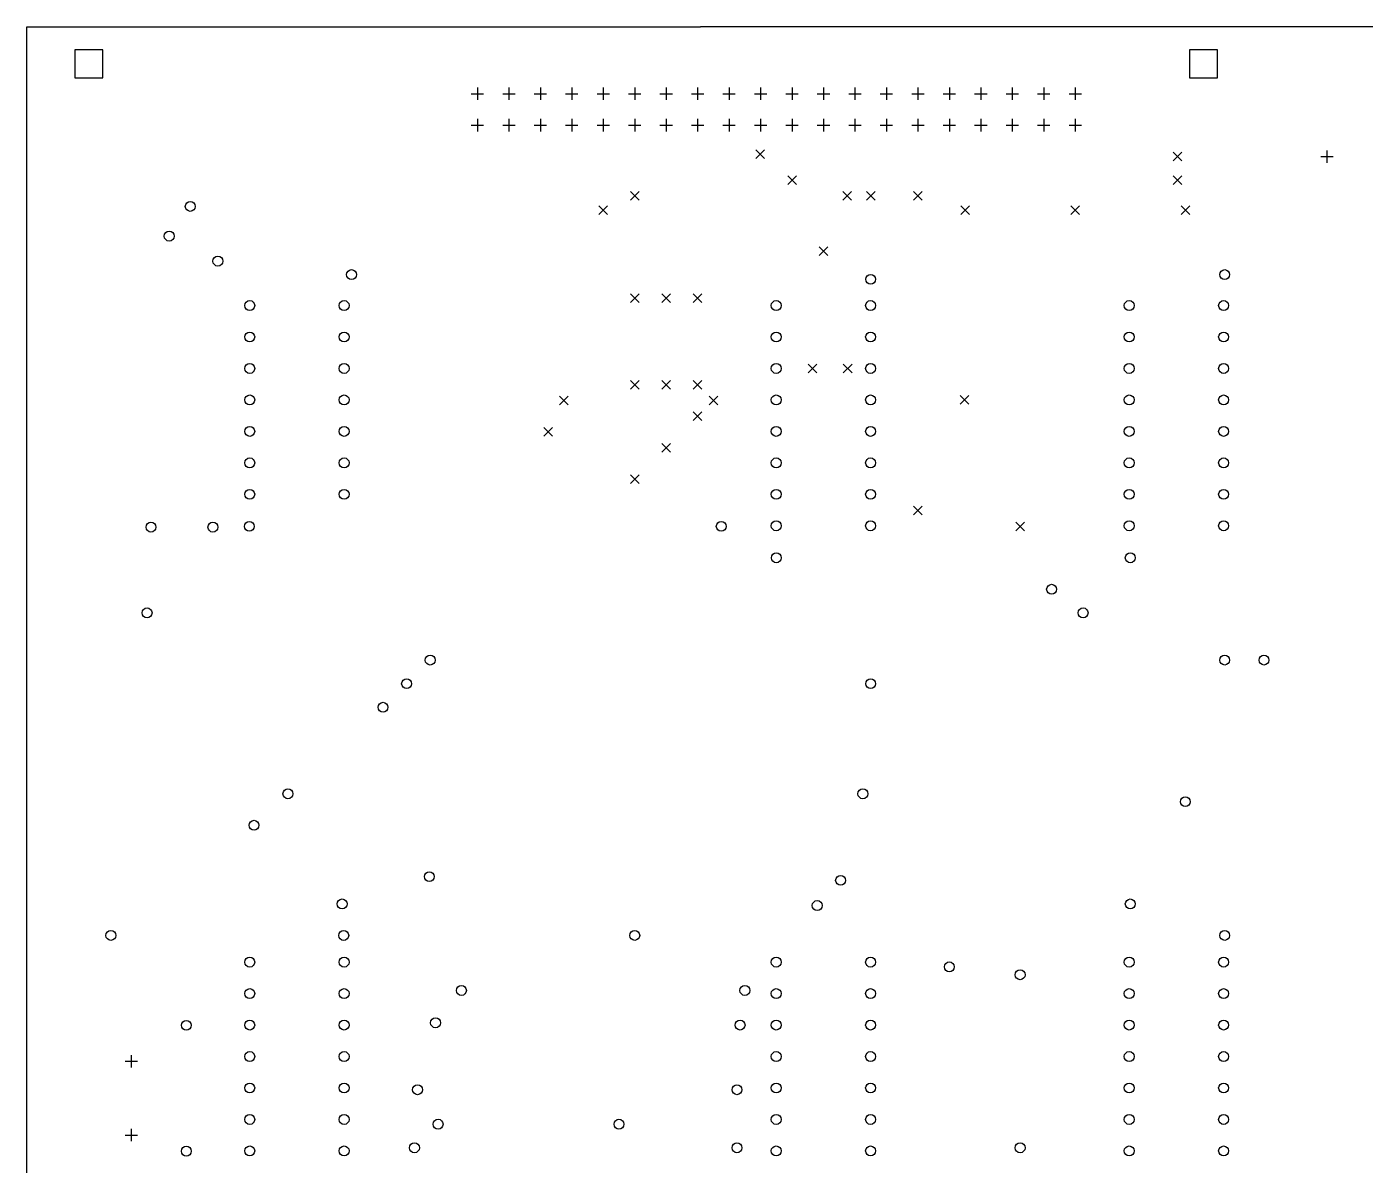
# Model space of a CAD drawing. Extents: x 0.66 to 9.43, y -8.03 to -0.79.
# Drawn here: x 0.768 to 5.022, y -4.405 to -0.787 of the extents above; entities that cross this region are included whole.
import ezdxf

# ---------------------------------------------------------------- set-up
doc = ezdxf.new("R2010")
doc.units = 0
doc.header["$MEASUREMENT"] = 0
doc.layers.add('BLACK', color=7, linetype='CONTINUOUS')

msp = doc.modelspace()

# ---------------------------------------------------------------- linework, layer by layer
at = {"layer": 'BLACK', "linetype": 'CONTINUOUS'}
for p, q in [((0.767717, -0.787402), (0.787402, -0.787402)), ((0.767717, -7.08661), (0.767717, -0.787402)), ((0.787402, -0.787402), (2.90945, -0.787402)), ((5.87795, -0.787402), (2.90945, -0.787402)), ((1.00911, -0.860969), (0.920024, -0.860969)), ((0.920024, -0.860969), (0.920024, -0.950054)), ((1.00911, -0.950054), (1.00911, -0.860969)), ((4.55242, -0.860969), (4.46333, -0.860969)), ((4.46333, -0.860969), (4.46333, -0.950054)), ((4.55242, -0.950054), (4.55242, -0.860969)), ((0.920024, -0.950054), (1.00911, -0.950054)), ((4.46333, -0.950054), (4.55242, -0.950054)), ((2.18031, -1), (2.21969, -1)), ((2.2, -0.980315), (2.2, -1.01969)), ((2.28031, -1), (2.31969, -1)), ((2.3, -0.980315), (2.3, -1.01969)), ((2.38031, -1), (2.41969, -1)), ((2.4, -0.980315), (2.4, -1.01969)), ((2.48031, -1), (2.51969, -1)), ((2.5, -0.980315), (2.5, -1.01969)), ((2.58031, -1), (2.61969, -1)), ((2.6, -0.980315), (2.6, -1.01969)), ((2.68031, -1), (2.71969, -1)), ((2.7, -0.980315), (2.7, -1.01969)), ((2.78031, -1), (2.81969, -1)), ((2.8, -0.980315), (2.8, -1.01969)), ((2.88031, -1), (2.91969, -1)), ((2.9, -0.980315), (2.9, -1.01969)), ((2.98031, -1), (3.01969, -1)), ((3, -0.980315), (3, -1.01969)), ((3.08031, -1), (3.11969, -1)), ((3.1, -0.980315), (3.1, -1.01969)), ((3.18031, -1), (3.21969, -1)), ((3.2, -0.980315), (3.2, -1.01969)), ((3.28031, -1), (3.31969, -1)), ((3.3, -0.980315), (3.3, -1.01969)), ((3.38031, -1), (3.41969, -1)), ((3.4, -0.980315), (3.4, -1.01969)), ((3.48031, -1), (3.51969, -1)), ((3.5, -0.980315), (3.5, -1.01969)), ((3.58031, -1), (3.61969, -1)), ((3.6, -0.980315), (3.6, -1.01969)), ((3.68031, -1), (3.71969, -1)), ((3.7, -0.980315), (3.7, -1.01969)), ((3.78031, -1), (3.81969, -1)), ((3.8, -0.980315), (3.8, -1.01969)), ((3.88031, -1), (3.91969, -1)), ((3.9, -0.980315), (3.9, -1.01969)), ((3.98031, -1), (4.01969, -1)), ((4, -0.980315), (4, -1.01969)), ((4.08031, -1), (4.11969, -1)), ((4.1, -0.980315), (4.1, -1.01969)), ((2.18031, -1.1), (2.21969, -1.1)), ((2.2, -1.08031), (2.2, -1.11969)), ((2.28031, -1.1), (2.31969, -1.1)), ((2.3, -1.08031), (2.3, -1.11969)), ((2.38031, -1.1), (2.41969, -1.1)), ((2.4, -1.08031), (2.4, -1.11969)), ((2.48031, -1.1), (2.51969, -1.1)), ((2.5, -1.08031), (2.5, -1.11969)), ((2.58031, -1.1), (2.61969, -1.1)), ((2.6, -1.08031), (2.6, -1.11969)), ((2.68031, -1.1), (2.71969, -1.1)), ((2.7, -1.08031), (2.7, -1.11969)), ((2.78031, -1.1), (2.81969, -1.1)), ((2.8, -1.08031), (2.8, -1.11969)), ((2.88031, -1.1), (2.91969, -1.1)), ((2.9, -1.08031), (2.9, -1.11969)), ((2.98031, -1.1), (3.01969, -1.1)), ((3, -1.08031), (3, -1.11969)), ((3.08031, -1.1), (3.11969, -1.1)), ((3.1, -1.08031), (3.1, -1.11969)), ((3.18031, -1.1), (3.21969, -1.1)), ((3.2, -1.08031), (3.2, -1.11969)), ((3.28031, -1.1), (3.31969, -1.1)), ((3.3, -1.08031), (3.3, -1.11969)), ((3.38031, -1.1), (3.41969, -1.1)), ((3.4, -1.08031), (3.4, -1.11969)), ((3.48031, -1.1), (3.51969, -1.1)), ((3.5, -1.08031), (3.5, -1.11969)), ((3.58031, -1.1), (3.61969, -1.1)), ((3.6, -1.08031), (3.6, -1.11969)), ((3.68031, -1.1), (3.71969, -1.1)), ((3.7, -1.08031), (3.7, -1.11969)), ((3.78031, -1.1), (3.81969, -1.1)), ((3.8, -1.08031), (3.8, -1.11969)), ((3.88031, -1.1), (3.91969, -1.1)), ((3.9, -1.08031), (3.9, -1.11969)), ((3.98031, -1.1), (4.01969, -1.1)), ((4, -1.08031), (4, -1.11969)), ((4.08031, -1.1), (4.11969, -1.1)), ((4.1, -1.08031), (4.1, -1.11969)), ((3.08523, -1.17835), (3.11279, -1.20591)), ((3.11279, -1.17835), (3.08523, -1.20591)), ((4.41122, -1.18622), (4.43878, -1.21378)), ((4.43878, -1.18622), (4.41122, -1.21378)), ((4.9, -1.18031), (4.9, -1.21969)), ((4.88031, -1.2), (4.91969, -1.2)), ((3.18622, -1.26122), (3.21378, -1.28878)), ((3.21378, -1.26122), (3.18622, -1.28878)), ((4.41122, -1.26122), (4.43878, -1.28878)), ((4.43878, -1.26122), (4.41122, -1.28878)), ((2.68622, -1.31122), (2.71378, -1.33878)), ((2.71378, -1.31122), (2.68622, -1.33878)), ((3.36122, -1.31122), (3.38878, -1.33878)), ((3.38878, -1.31122), (3.36122, -1.33878)), ((3.43622, -1.31122), (3.46378, -1.33878)), ((3.46378, -1.31122), (3.43622, -1.33878)), ((3.58622, -1.31122), (3.61378, -1.33878)), ((3.61378, -1.31122), (3.58622, -1.33878)), ((2.58622, -1.35689), (2.61378, -1.38445)), ((2.61378, -1.35689), (2.58622, -1.38445)), ((3.73622, -1.35689), (3.76378, -1.38445)), ((3.76378, -1.35689), (3.73622, -1.38445)), ((4.08622, -1.35689), (4.11378, -1.38445)), ((4.11378, -1.35689), (4.08622, -1.38445)), ((4.43622, -1.35689), (4.46378, -1.38445)), ((4.46378, -1.35689), (4.43622, -1.38445)), ((3.28622, -1.48622), (3.31378, -1.51378)), ((3.31378, -1.48622), (3.28622, -1.51378)), ((2.68622, -1.63622), (2.71378, -1.66378)), ((2.71378, -1.63622), (2.68622, -1.66378)), ((2.78622, -1.63622), (2.81378, -1.66378)), ((2.81378, -1.63622), (2.78622, -1.66378)), ((2.88622, -1.63622), (2.91378, -1.66378)), ((2.91378, -1.63622), (2.88622, -1.66378)), ((3.25079, -1.85945), (3.27835, -1.88701)), ((3.27835, -1.85945), (3.25079, -1.88701)), ((3.36299, -1.85945), (3.39055, -1.88701)), ((3.39055, -1.85945), (3.36299, -1.88701)), ((2.68622, -1.91122), (2.71378, -1.93878)), ((2.71378, -1.91122), (2.68622, -1.93878)), ((2.78622, -1.91122), (2.81378, -1.93878)), ((2.81378, -1.91122), (2.78622, -1.93878)), ((2.88622, -1.91122), (2.91378, -1.93878)), ((2.91378, -1.91122), (2.88622, -1.93878)), ((2.46122, -1.96122), (2.48878, -1.98878)), ((2.48878, -1.96122), (2.46122, -1.98878)), ((2.93622, -1.96122), (2.96378, -1.98878)), ((2.96378, -1.96122), (2.93622, -1.98878)), ((3.73445, -1.95945), (3.76201, -1.98701)), ((3.76201, -1.95945), (3.73445, -1.98701)), ((2.88622, -2.01122), (2.91378, -2.03878)), ((2.91378, -2.01122), (2.88622, -2.03878)), ((2.41122, -2.06122), (2.43878, -2.08878)), ((2.43878, -2.06122), (2.41122, -2.08878)), ((2.78622, -2.11122), (2.81378, -2.13878)), ((2.81378, -2.11122), (2.78622, -2.13878)), ((2.68622, -2.21122), (2.71378, -2.23878)), ((2.71378, -2.21122), (2.68622, -2.23878)), ((3.58622, -2.31122), (3.61378, -2.33878)), ((3.61378, -2.31122), (3.58622, -2.33878)), ((3.91122, -2.36122), (3.93878, -2.38878)), ((3.93878, -2.36122), (3.91122, -2.38878)), ((1.08031, -4.075), (1.11969, -4.075)), ((1.1, -4.05531), (1.1, -4.09469)), ((1.1, -4.28976), (1.1, -4.32913)), ((1.08031, -4.30945), (1.11969, -4.30945))]:
    msp.add_line(p, q, dxfattribs=at)
at = {"layer": 'BLACK'}
for centre in [(1.2874, -1.35827), (1.22047, -1.45276), (1.375, -1.53209), (1.8, -1.575), (4.575, -1.575), (3.45, -1.58996), (1.47638, -1.67323), (1.77638, -1.67323), (3.14961, -1.67323), (3.44961, -1.67323), (4.27165, -1.67323), (4.57165, -1.67323), (1.47638, -1.77323), (1.77638, -1.77323), (3.14961, -1.77323), (3.44961, -1.77323), (4.27165, -1.77323), (4.57165, -1.77323), (1.47638, -1.87323), (1.77638, -1.87323), (3.14961, -1.87323), (3.44961, -1.87323), (4.27165, -1.87323), (4.57165, -1.87323), (1.47638, -1.97323), (1.77638, -1.97323), (3.14961, -1.97323), (3.44961, -1.97323), (4.27165, -1.97323), (4.57165, -1.97323), (1.47638, -2.07323), (1.77638, -2.07323), (3.14961, -2.07323), (3.44961, -2.07323), (4.27165, -2.07323), (4.57165, -2.07323), (1.47638, -2.17323), (1.77638, -2.17323), (3.14961, -2.17323), (3.44961, -2.17323), (4.27165, -2.17323), (4.57165, -2.17323), (1.47638, -2.27323), (1.77638, -2.27323), (3.14961, -2.27323), (3.44961, -2.27323), (4.27165, -2.27323), (4.57165, -2.27323), (1.1625, -2.3775), (1.35935, -2.3775), (1.475, -2.375), (2.975, -2.375), (3.14961, -2.37323), (3.44961, -2.37323), (4.27165, -2.37323), (4.57165, -2.37323), (3.15, -2.475), (4.275, -2.475), (4.025, -2.575), (1.15, -2.65), (4.125, -2.65), (2.05, -2.8), (4.575, -2.8), (4.7, -2.8), (1.975, -2.875), (3.45, -2.875), (1.9, -2.95), (1.59783, -3.225), (3.425, -3.225), (4.45, -3.25), (1.48996, -3.325), (2.04724, -3.48819), (3.35433, -3.5), (1.77, -3.575), (3.28, -3.58), (4.275, -3.575), (1.035, -3.675), (1.77508, -3.67508), (2.7, -3.675), (4.575, -3.675), (1.47638, -3.75984), (1.77638, -3.75984), (3.14961, -3.75984), (3.44961, -3.75984), (3.7, -3.775), (3.925, -3.8), (4.27165, -3.75984), (4.57165, -3.75984), (1.47638, -3.85984), (1.77638, -3.85984), (2.14921, -3.85), (3.05, -3.85), (3.14961, -3.85984), (3.44961, -3.85984), (4.27165, -3.85984), (4.57165, -3.85984), (1.275, -3.96063), (1.47638, -3.95984), (1.77638, -3.95984), (2.06693, -3.95276), (3.03484, -3.95984), (3.14961, -3.95984), (3.44961, -3.95984), (4.27165, -3.95984), (4.57165, -3.95984), (1.47638, -4.05984), (1.77638, -4.05984), (3.14961, -4.05984), (3.44961, -4.05984), (4.27165, -4.05984), (4.57165, -4.05984), (1.47638, -4.15984), (1.77638, -4.15984), (2.00965, -4.16535), (3.025, -4.16535), (3.14961, -4.15984), (3.44961, -4.15984), (4.27165, -4.15984), (4.57165, -4.15984), (1.47638, -4.25984), (1.77638, -4.25984), (3.14961, -4.25984), (3.44961, -4.25984), (4.27165, -4.25984), (4.57165, -4.25984), (2.075, -4.275), (2.65, -4.275), (2, -4.35), (3.025, -4.35), (3.925, -4.35), (1.275, -4.36063), (1.47638, -4.35984), (1.77638, -4.35984), (3.14961, -4.35984), (3.44961, -4.35984), (4.27165, -4.35984), (4.57165, -4.35984)]:
    msp.add_circle(centre, 0.015748, dxfattribs=at)

doc.saveas('drawing.dxf')
